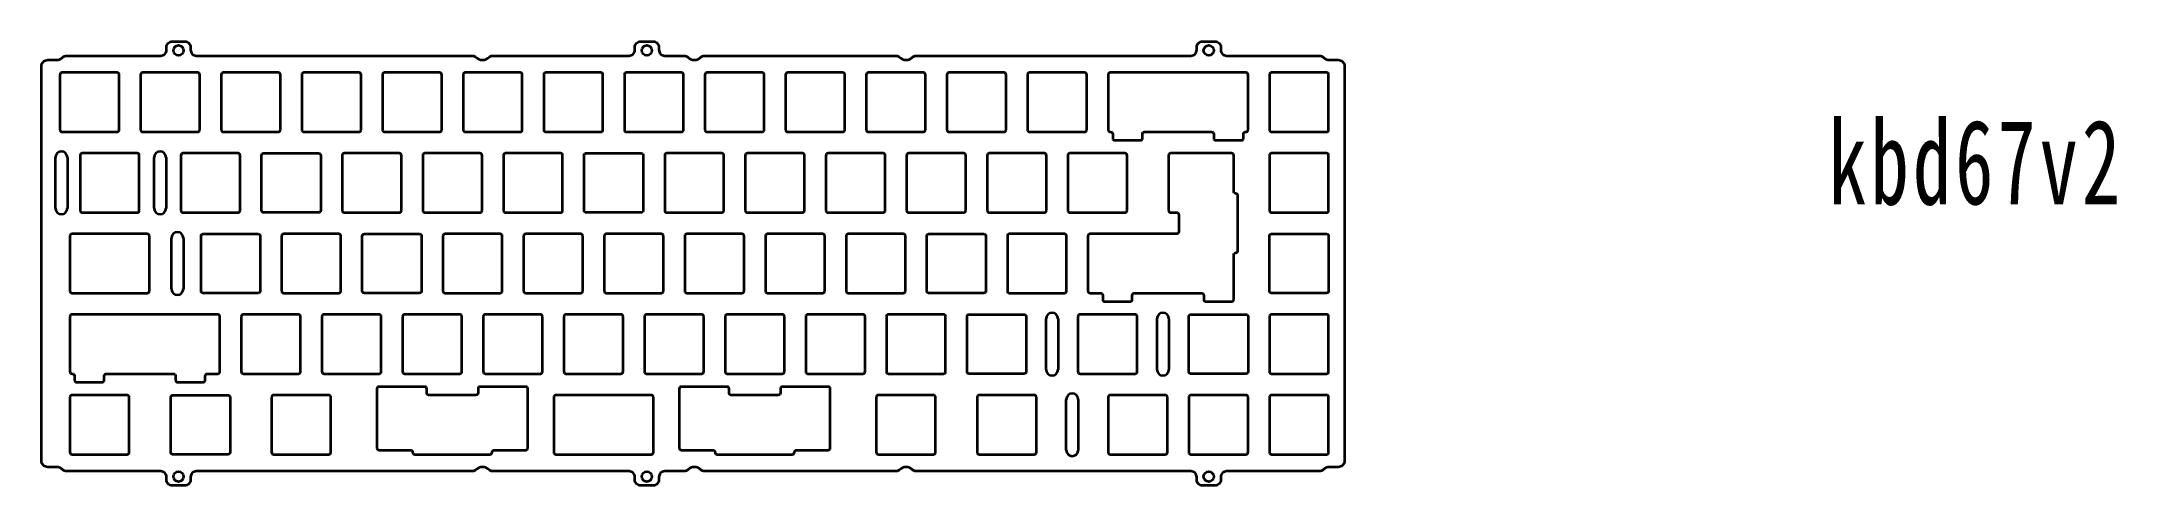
# Model space of a CAD drawing. Header units: millimetres. Extents: x 0 to 490, y 0 to 105.
import ezdxf

# ---------------------------------------------------------------- set-up
doc = ezdxf.new("R2010")
doc.units = ezdxf.units.MM
doc.layers.get('0').update_dxf_attribs({"lineweight": 35})
doc.styles.add('标准', font='', dxfattribs={"width": 0.667})
doc.styles.get('标准').set_extended_font_data('仿宋_gb2312')

msp = doc.modelspace()

# ---------------------------------------------------------------- linework, layer by layer
for p, q in [((3.3, 65.5), (3.3, 77.5)), ((6.11, 77.5), (6.11, 65.5)), ((26.61, 65.5), (26.61, 77.5)), ((29.43, 77.5), (29.43, 65.5)), ((30.7, 46.45), (30.7, 58.45)), ((33.52, 58.45), (33.52, 46.45)), ((237.35, 27.4), (237.35, 39.4)), ((240.17, 39.4), (240.17, 27.4)), ((263.55, 27.4), (263.55, 39.4)), ((266.36, 39.4), (266.36, 27.4)), ((242.12, 8.35), (242.12, 20.35)), ((244.93, 20.35), (244.93, 8.35))]:
    msp.add_line(p, q)
for points in [[(28.18, 101.55, 0.414214), (29.53, 102.9), (29.53, 103.55, -0.414214), (30.88, 104.9), (33.88, 104.9, -0.414214), (35.23, 103.55), (35.23, 102.9, 0.414214), (36.58, 101.55)], [(138.83, 101.55, 0.414214), (140.18, 102.9), (140.18, 103.55, -0.414214), (141.53, 104.9), (144.53, 104.9, -0.414214), (145.88, 103.55), (145.88, 102.9, 0.414214), (147.23, 101.55)], [(271.57, 101.55, 0.414214), (272.92, 102.9), (272.92, 103.55, -0.414214), (274.27, 104.9), (277.27, 104.9, -0.414214), (278.62, 103.55), (278.62, 102.9, 0.414214), (279.97, 101.55)], [(28.18, 3.35), (5.85, 3.35, -0.204302), (5.12, 3.66, 0.204302), (3.5, 4.35), (1.5, 4.35, -0.414214), (0, 5.85), (0, 99.05, -0.414214), (1.5, 100.55), (3.5, 100.55, 0.204302), (5.12, 101.24, -0.204302), (5.85, 101.55), (28.18, 101.55, 0.414214)], [(36.58, 101.55), (101.84, 101.55, -0.204302)], [(101.84, 101.55, -0.204302), (102.56, 101.24, 0.426401), (105.81, 101.24, -0.204302), (106.53, 101.55)], [(106.53, 101.55), (138.83, 101.55, 0.414214)], [(151.88, 101.55, -0.204302), (152.6, 101.24, 0.426401), (155.85, 101.24, -0.204302), (156.57, 101.55)], [(156.57, 101.55), (201.92, 101.55, -0.204302), (202.64, 101.24, 0.426401), (205.89, 101.24, -0.204302), (206.61, 101.55), (271.57, 101.55, 0.414214)], [(279.97, 101.55), (302.01, 101.55, -0.204302), (302.73, 101.24, 0.204302), (304.35, 100.55), (306.35, 100.55, -0.414214), (307.85, 99.05), (307.85, 5.85, -0.414214), (306.35, 4.35), (304.35, 4.35, 0.204302), (302.73, 3.66, -0.204302)], [(36.57, 3.35, 0.414214), (35.22, 2), (35.22, 1.35, -0.414214), (33.87, 0), (30.87, 0, -0.414214), (29.52, 1.35), (29.52, 2, 0.414214), (28.17, 3.35)], [(101.84, 3.35), (36.57, 3.35, 0.414214)], [(106.53, 3.35, -0.204302), (105.81, 3.66, 0.426401), (102.56, 3.66, -0.204302), (101.84, 3.35)], [(138.83, 3.35), (106.53, 3.35, -0.204302)], [(147.23, 3.35, 0.414214), (145.88, 2), (145.88, 1.35, -0.414214), (144.53, 0), (141.53, 0, -0.414214), (140.18, 1.35), (140.18, 2, 0.414214), (138.83, 3.35)], [(151.88, 3.35), (147.23, 3.35, 0.414214)], [(156.57, 3.35, -0.204302), (155.85, 3.66, 0.426401), (152.6, 3.66, -0.204302), (151.88, 3.35)], [(271.57, 3.35), (206.61, 3.35, -0.204302), (205.89, 3.66, 0.426401), (202.64, 3.66, -0.204302), (201.92, 3.35), (156.57, 3.35)], [(279.97, 3.35, 0.414214), (278.62, 2), (278.62, 1.35, -0.414214), (277.27, 0), (274.27, 0, -0.414214), (272.92, 1.35), (272.92, 2, 0.414214), (271.57, 3.35)], [(302.73, 3.66, -0.204302), (302.01, 3.35), (279.97, 3.35, 0.414214)]]:
    msp.add_lwpolyline(points, format="xyb")
msp.add_lwpolyline([(147.23, 101.55), (151.88, 101.55)])
for points in [[(17.85, 97.55), (4.85, 97.55, 0.414214), (4.35, 97.05), (4.35, 84.05, 0.414214), (4.85, 83.55), (17.85, 83.55, 0.414214), (18.35, 84.05), (18.35, 97.05, 0.414214)], [(36.9, 97.55), (23.9, 97.55, 0.414214), (23.4, 97.05), (23.4, 84.05, 0.414214), (23.9, 83.55), (36.9, 83.55, 0.414214), (37.4, 84.05), (37.4, 97.05, 0.414214)], [(55.95, 97.55), (42.95, 97.55, 0.414214), (42.45, 97.05), (42.45, 84.05, 0.414214), (42.95, 83.55), (55.95, 83.55, 0.414214), (56.45, 84.05), (56.45, 97.05, 0.414214)], [(75.5, 84.05), (75.5, 97.05, 0.414214), (75, 97.55), (62, 97.55, 0.414214), (61.5, 97.05), (61.5, 84.05, 0.414214), (62, 83.55), (75, 83.55, 0.414214)], [(94.55, 84.05), (94.55, 97.05, 0.414214), (94.05, 97.55), (81.05, 97.55, 0.414214), (80.55, 97.05), (80.55, 84.05, 0.414214), (81.05, 83.55), (94.05, 83.55, 0.414214)], [(113.1, 97.55), (100.1, 97.55, 0.414214), (99.6, 97.05), (99.6, 84.05, 0.414214), (100.1, 83.55), (113.1, 83.55, 0.414214), (113.6, 84.05), (113.6, 97.05, 0.414214)], [(132.15, 97.55), (119.15, 97.55, 0.414214), (118.65, 97.05), (118.65, 84.05, 0.414214), (119.15, 83.55), (132.15, 83.55, 0.414214), (132.65, 84.05), (132.65, 97.05, 0.414214)], [(151.2, 97.55), (138.2, 97.55, 0.414214), (137.7, 97.05), (137.7, 84.05, 0.414214), (138.2, 83.55), (151.2, 83.55, 0.414214), (151.7, 84.05), (151.7, 97.05, 0.414214)], [(170.25, 97.55), (157.25, 97.55, 0.414214), (156.75, 97.05), (156.75, 84.05, 0.414214), (157.25, 83.55), (170.25, 83.55, 0.414214), (170.75, 84.05), (170.75, 97.05, 0.414214)], [(189.3, 97.55), (176.3, 97.55, 0.414214), (175.8, 97.05), (175.8, 84.05, 0.414214), (176.3, 83.55), (189.3, 83.55, 0.414214), (189.8, 84.05), (189.8, 97.05, 0.414214)], [(208.35, 97.55), (195.35, 97.55, 0.414214), (194.85, 97.05), (194.85, 84.05, 0.414214), (195.35, 83.55), (208.35, 83.55, 0.414214), (208.85, 84.05), (208.85, 97.05, 0.414214)], [(227.4, 97.55), (214.4, 97.55, 0.414214), (213.9, 97.05), (213.9, 84.05, 0.414214), (214.4, 83.55), (227.4, 83.55, 0.414214), (227.9, 84.05), (227.9, 97.05, 0.414214)], [(246.45, 97.55), (233.45, 97.55, 0.414214), (232.95, 97.05), (232.95, 84.05, 0.414214), (233.45, 83.55), (246.45, 83.55, 0.414214), (246.95, 84.05), (246.95, 97.05, 0.414214)], [(252.59, 83.55, -0.414214), (253.09, 83.05), (253.09, 82.05, 0.414214), (253.59, 81.55), (259.59, 81.55, 0.414214), (260.09, 82.05), (260.09, 83.05, -0.414214), (260.59, 83.55), (276.46, 83.55, -0.414214), (276.96, 83.05), (276.96, 82.05, 0.414214), (277.46, 81.55), (283.46, 81.55, 0.414214), (283.96, 82.05), (283.96, 83.05, -0.414214), (284.46, 83.55), (284.55, 83.55, 0.414214), (285.05, 84.05), (285.05, 97.05, 0.414214), (284.55, 97.55), (252.5, 97.55, 0.414214), (252, 97.05), (252, 84.05, 0.414214), (252.5, 83.55)], [(303.6, 97.55), (290.6, 97.55, 0.414214), (290.1, 97.05), (290.1, 84.05, 0.414214), (290.6, 83.55), (303.6, 83.55, 0.414214), (304.1, 84.05), (304.1, 97.05, 0.414214)], [(23.11, 65), (23.11, 78, 0.414214), (22.61, 78.5), (9.61, 78.5, 0.414214), (9.11, 78), (9.11, 65, 0.414214), (9.61, 64.5), (22.61, 64.5, 0.414214)], [(46.43, 78.5), (33.43, 78.5, 0.414214), (32.93, 78), (32.93, 65, 0.414214), (33.43, 64.5), (46.43, 64.5, 0.414214), (46.93, 65), (46.93, 78, 0.414214)], [(51.98, 78, -0.414214), (52.48, 78.5), (65.48, 78.5, -0.414214), (65.98, 78), (65.98, 65, -0.414214), (65.48, 64.5), (52.48, 64.5, -0.414214), (51.98, 65)], [(85.03, 65), (85.03, 78, 0.414214), (84.53, 78.5), (71.53, 78.5, 0.414214), (71.03, 78), (71.03, 65, 0.414214), (71.53, 64.5), (84.53, 64.5, 0.414214)], [(103.58, 78.5), (90.58, 78.5, 0.414214), (90.08, 78), (90.08, 65, 0.414214), (90.58, 64.5), (103.58, 64.5, 0.414214), (104.08, 65), (104.08, 78, 0.414214)], [(122.63, 78.5), (109.63, 78.5, 0.414214), (109.13, 78), (109.13, 65, 0.414214), (109.63, 64.5), (122.63, 64.5, 0.414214), (123.13, 65), (123.13, 78, 0.414214)], [(128.18, 78, -0.414214), (128.68, 78.5), (141.68, 78.5, -0.414214), (142.18, 78), (142.18, 65, -0.414214), (141.68, 64.5), (128.68, 64.5, -0.414214), (128.18, 65)], [(160.73, 78.5), (147.73, 78.5, 0.414214), (147.23, 78), (147.23, 65, 0.414214), (147.73, 64.5), (160.73, 64.5, 0.414214), (161.23, 65), (161.23, 78, 0.414214)], [(180.28, 65), (180.28, 78, 0.414214), (179.78, 78.5), (166.78, 78.5, 0.414214), (166.28, 78), (166.28, 65, 0.414214), (166.78, 64.5), (179.78, 64.5, 0.414214)], [(199.33, 65), (199.33, 78, 0.414214), (198.83, 78.5), (185.83, 78.5, 0.414214), (185.33, 78), (185.33, 65, 0.414214), (185.83, 64.5), (198.83, 64.5, 0.414214)], [(217.88, 78.5), (204.88, 78.5, 0.414214), (204.38, 78), (204.38, 65, 0.414214), (204.88, 64.5), (217.88, 64.5, 0.414214), (218.38, 65), (218.38, 78, 0.414214)], [(236.93, 78.5), (223.93, 78.5, 0.414214), (223.43, 78), (223.43, 65, 0.414214), (223.93, 64.5), (236.93, 64.5, 0.414214), (237.43, 65), (237.43, 78, 0.414214)], [(255.98, 78.5), (242.98, 78.5, 0.414214), (242.48, 78), (242.48, 65, 0.414214), (242.98, 64.5), (255.98, 64.5, 0.414214), (256.48, 65), (256.48, 78, 0.414214)], [(282.17, 68.98, -0.414214), (281.67, 69.48), (281.67, 78, 0.414214), (281.17, 78.5), (266.79, 78.5, 0.414214), (266.29, 78), (266.29, 65, 0.414214), (266.79, 64.5), (268.17, 64.5, -0.414214), (268.67, 64), (268.67, 59.95, -0.414214), (268.17, 59.45), (247.74, 59.45, 0.414214), (247.24, 58.95), (247.24, 45.95, 0.414214), (247.74, 45.45), (250.21, 45.45, -0.414214), (250.71, 44.95), (250.71, 43.95, 0.414214), (251.21, 43.45), (257.21, 43.45, 0.414214), (257.71, 43.95), (257.71, 44.95, -0.414214), (258.21, 45.45), (274.08, 45.45, -0.414214), (274.58, 44.95), (274.58, 43.95, 0.414214), (275.08, 43.45), (281.17, 43.45, 0.414214), (281.67, 43.95), (281.67, 54.48, -0.414214), (282.17, 54.98, 0.414214), (282.67, 55.48), (282.67, 68.48, 0.414214)], [(303.6, 78.5), (290.6, 78.5, 0.414214), (290.1, 78), (290.1, 65, 0.414214), (290.6, 64.5), (303.6, 64.5, 0.414214), (304.1, 65), (304.1, 78, 0.414214)], [(24.99, 59.45), (7.23, 59.45, 0.414214), (6.73, 58.95), (6.73, 45.95, 0.414214), (7.23, 45.45), (24.99, 45.45, 0.414214), (25.49, 45.95), (25.49, 58.95, 0.414214)], [(37.69, 58.95, -0.414214), (38.19, 59.45), (51.19, 59.45, -0.414214), (51.69, 58.95), (51.69, 45.95, -0.414214), (51.19, 45.45), (38.19, 45.45, -0.414214), (37.69, 45.95)], [(70.24, 59.45), (57.24, 59.45, 0.414214), (56.74, 58.95), (56.74, 45.95, 0.414214), (57.24, 45.45), (70.24, 45.45, 0.414214), (70.74, 45.95), (70.74, 58.95, 0.414214)], [(75.79, 58.95, -0.414214), (76.29, 59.45), (89.29, 59.45, -0.414214), (89.79, 58.95), (89.79, 45.95, -0.414214), (89.29, 45.45), (76.29, 45.45, -0.414214), (75.79, 45.95)], [(108.34, 59.45), (95.34, 59.45, 0.414214), (94.84, 58.95), (94.84, 45.95, 0.414214), (95.34, 45.45), (108.34, 45.45, 0.414214), (108.84, 45.95), (108.84, 58.95, 0.414214)], [(127.39, 59.45), (114.39, 59.45, 0.414214), (113.89, 58.95), (113.89, 45.95, 0.414214), (114.39, 45.45), (127.39, 45.45, 0.414214), (127.89, 45.95), (127.89, 58.95, 0.414214)], [(146.94, 45.95), (146.94, 58.95, 0.414214), (146.44, 59.45), (133.44, 59.45, 0.414214), (132.94, 58.95), (132.94, 45.95, 0.414214), (133.44, 45.45), (146.44, 45.45, 0.414214)], [(165.49, 59.45), (152.49, 59.45, 0.414214), (151.99, 58.95), (151.99, 45.95, 0.414214), (152.49, 45.45), (165.49, 45.45, 0.414214), (165.99, 45.95), (165.99, 58.95, 0.414214)], [(184.54, 59.45), (171.54, 59.45, 0.414214), (171.04, 58.95), (171.04, 45.95, 0.414214), (171.54, 45.45), (184.54, 45.45, 0.414214), (185.04, 45.95), (185.04, 58.95, 0.414214)], [(203.59, 59.45), (190.59, 59.45, 0.414214), (190.09, 58.95), (190.09, 45.95, 0.414214), (190.59, 45.45), (203.59, 45.45, 0.414214), (204.09, 45.95), (204.09, 58.95, 0.414214)], [(209.14, 58.95, -0.414214), (209.64, 59.45), (222.64, 59.45, -0.414214), (223.14, 58.95), (223.14, 45.95, -0.414214), (222.64, 45.45), (209.64, 45.45, -0.414214), (209.14, 45.95)], [(241.69, 59.45), (228.69, 59.45, 0.414214), (228.19, 58.95), (228.19, 45.95, 0.414214), (228.69, 45.45), (241.69, 45.45, 0.414214), (242.19, 45.95), (242.19, 58.95, 0.414214)], [(290.1, 58.95, -0.414214), (290.6, 59.45), (303.6, 59.45, -0.414214), (304.1, 58.95), (304.1, 45.95, -0.414214), (303.6, 45.45), (290.6, 45.45, -0.414214), (290.1, 45.95)], [(38.69, 25.9, -0.414214), (39.19, 26.4), (41.66, 26.4, 0.414214), (42.16, 26.9), (42.16, 39.9, 0.414214), (41.66, 40.4), (7.23, 40.4, 0.414214), (6.73, 39.9), (6.73, 26.9, 0.414214), (7.23, 26.4), (7.32, 26.4, -0.414214), (7.82, 25.9), (7.82, 24.9, 0.414214), (8.32, 24.4), (14.32, 24.4, 0.414214), (14.82, 24.9), (14.82, 25.9, -0.414214), (15.32, 26.4), (31.19, 26.4, -0.414214), (31.69, 25.9), (31.69, 24.9, 0.414214), (32.19, 24.4), (38.19, 24.4, 0.414214), (38.69, 24.9)], [(61.21, 26.9), (61.21, 39.9, 0.414214), (60.71, 40.4), (47.71, 40.4, 0.414214), (47.21, 39.9), (47.21, 26.9, 0.414214), (47.71, 26.4), (60.71, 26.4, 0.414214)], [(79.76, 40.4), (66.76, 40.4, 0.414214), (66.26, 39.9), (66.26, 26.9, 0.414214), (66.76, 26.4), (79.76, 26.4, 0.414214), (80.26, 26.9), (80.26, 39.9, 0.414214)], [(99.31, 26.9), (99.31, 39.9, 0.414214), (98.81, 40.4), (85.81, 40.4, 0.414214), (85.31, 39.9), (85.31, 26.9, 0.414214), (85.81, 26.4), (98.81, 26.4, 0.414214)], [(118.36, 26.9), (118.36, 39.9, 0.414214), (117.86, 40.4), (104.86, 40.4, 0.414214), (104.36, 39.9), (104.36, 26.9, 0.414214), (104.86, 26.4), (117.86, 26.4, 0.414214)], [(136.91, 40.4), (123.91, 40.4, 0.414214), (123.41, 39.9), (123.41, 26.9, 0.414214), (123.91, 26.4), (136.91, 26.4, 0.414214), (137.41, 26.9), (137.41, 39.9, 0.414214)], [(155.96, 40.4), (142.96, 40.4, 0.414214), (142.46, 39.9), (142.46, 26.9, 0.414214), (142.96, 26.4), (155.96, 26.4, 0.414214), (156.46, 26.9), (156.46, 39.9, 0.414214)], [(175.01, 40.4), (162.01, 40.4, 0.414214), (161.51, 39.9), (161.51, 26.9, 0.414214), (162.01, 26.4), (175.01, 26.4, 0.414214), (175.51, 26.9), (175.51, 39.9, 0.414214)], [(194.06, 40.4), (181.06, 40.4, 0.414214), (180.56, 39.9), (180.56, 26.9, 0.414214), (181.06, 26.4), (194.06, 26.4, 0.414214), (194.56, 26.9), (194.56, 39.9, 0.414214)], [(213.11, 40.4), (200.11, 40.4, 0.414214), (199.61, 39.9), (199.61, 26.9, 0.414214), (200.11, 26.4), (213.11, 26.4, 0.414214), (213.61, 26.9), (213.61, 39.9, 0.414214)], [(218.66, 39.9, -0.414214), (219.16, 40.4), (232.16, 40.4, -0.414214), (232.66, 39.9), (232.66, 26.9, -0.414214), (232.16, 26.4), (219.16, 26.4, -0.414214), (218.66, 26.9)], [(258.36, 40.4), (245.36, 40.4, 0.414214), (244.86, 39.9), (244.86, 26.9, 0.414214), (245.36, 26.4), (258.36, 26.4, 0.414214), (258.86, 26.9), (258.86, 39.9, 0.414214)], [(271.05, 39.9, -0.414214), (271.55, 40.4), (284.55, 40.4, -0.414214), (285.05, 39.9), (285.05, 26.9, -0.414214), (284.55, 26.4), (271.55, 26.4, -0.414214), (271.05, 26.9)], [(303.6, 40.4), (290.6, 40.4, 0.414214), (290.1, 39.9), (290.1, 26.9, 0.414214), (290.6, 26.4), (303.6, 26.4, 0.414214), (304.1, 26.9), (304.1, 39.9, 0.414214)], [(20.73, 7.85), (20.73, 20.85, 0.414214), (20.23, 21.35), (7.23, 21.35, 0.414214), (6.73, 20.85), (6.73, 7.85, 0.414214), (7.23, 7.35), (20.23, 7.35, 0.414214)], [(30.54, 20.85, -0.414214), (31.04, 21.35), (44.04, 21.35, -0.414214), (44.54, 20.85), (44.54, 7.85, -0.414214), (44.04, 7.35), (31.04, 7.35, -0.414214), (30.54, 7.85)], [(67.86, 21.35), (54.86, 21.35, 0.414214), (54.36, 20.85), (54.36, 7.85, 0.414214), (54.86, 7.35), (67.86, 7.35, 0.414214), (68.36, 7.85), (68.36, 20.85, 0.414214)], [(87.19, 8.35, -0.414214), (87.69, 7.85, 0.414214), (88.19, 7.35), (105.96, 7.35, 0.414214), (106.46, 7.85, -0.414214), (106.96, 8.35), (114.39, 8.35, 0.414214), (114.89, 8.85), (114.89, 22.85, 0.414214), (114.39, 23.35), (103.63, 23.35, 0.414214), (103.13, 22.85), (103.13, 21.85, -0.414214), (102.63, 21.35), (91.52, 21.35, -0.414214), (91.02, 21.85), (91.02, 22.85, 0.414214), (90.52, 23.35), (79.76, 23.35, 0.414214), (79.26, 22.85), (79.26, 8.85, 0.414214), (79.76, 8.35)], [(144.06, 21.35), (121.53, 21.35, 0.414214), (121.03, 20.85), (121.03, 7.85, 0.414214), (121.53, 7.35), (144.06, 7.35, 0.414214), (144.56, 7.85), (144.56, 20.85, 0.414214)], [(177.89, 7.85, -0.414214), (178.39, 8.35), (185.83, 8.35, 0.414214), (186.33, 8.85), (186.33, 22.85, 0.414214), (185.83, 23.35), (175.07, 23.35, 0.414214), (174.57, 22.85), (174.57, 21.85, -0.414214), (174.07, 21.35), (162.96, 21.35, -0.414214), (162.46, 21.85), (162.46, 22.85, 0.414214), (161.96, 23.35), (151.19, 23.35, 0.414214), (150.69, 22.85), (150.69, 8.85, 0.414214), (151.19, 8.35), (158.63, 8.35, -0.414214), (159.13, 7.85, 0.414214), (159.63, 7.35), (177.39, 7.35, 0.414214)], [(210.73, 21.35), (197.73, 21.35, 0.414214), (197.23, 20.85), (197.23, 7.85, 0.414214), (197.73, 7.35), (210.73, 7.35, 0.414214), (211.23, 7.85), (211.23, 20.85, 0.414214)], [(234.54, 21.35), (221.54, 21.35, 0.414214), (221.04, 20.85), (221.04, 7.85, 0.414214), (221.54, 7.35), (234.54, 7.35, 0.414214), (235.04, 7.85), (235.04, 20.85, 0.414214)], [(266, 7.85), (266, 20.85, 0.414214), (265.5, 21.35), (252.5, 21.35, 0.414214), (252, 20.85), (252, 7.85, 0.414214), (252.5, 7.35), (265.5, 7.35, 0.414214)], [(284.55, 21.35), (271.55, 21.35, 0.414214), (271.05, 20.85), (271.05, 7.85, 0.414214), (271.55, 7.35), (284.55, 7.35, 0.414214), (285.05, 7.85), (285.05, 20.85, 0.414214)], [(303.6, 21.35), (290.6, 21.35, 0.414214), (290.1, 20.85), (290.1, 7.85, 0.414214), (290.6, 7.35), (303.6, 7.35, 0.414214), (304.1, 7.85), (304.1, 20.85, 0.414214)]]:
    msp.add_lwpolyline(points, format="xyb", close=True)
for centre in [(32.38, 102.8), (143.03, 102.8), (275.77, 102.8), (32.37, 2.1), (143.03, 2.1), (275.77, 2.1)]:
    msp.add_circle(centre, 1.2)
for centre, start, end in [((4.71, 77.5), 0, 180), ((28.02, 77.5), 360, 180), ((4.71, 65.5), 180, 0), ((28.02, 65.5), 180, 360), ((32.11, 58.45), 0, 180), ((32.11, 46.45), 180, 360), ((238.76, 39.4), 0, 180), ((264.95, 39.4), 0, 180), ((238.76, 27.4), 180, 0), ((264.95, 27.4), 180, 360), ((243.52, 20.35), 0, 180), ((243.52, 8.35), 180, 360)]:
    msp.add_arc(centre, 1.41, start, end)

# ---------------------------------------------------------------- texts
at = {"insert": (422.14, 86.42), "char_height": 20, "width": 117.7277, "attachment_point": 1, "line_spacing_factor": 1.15057, "style": '标准'}
msp.add_mtext('\\T1.1;{\\fsimhei|b0|i0|c134|p49;kbd67v2}', dxfattribs=at)

doc.saveas('drawing.dxf')
